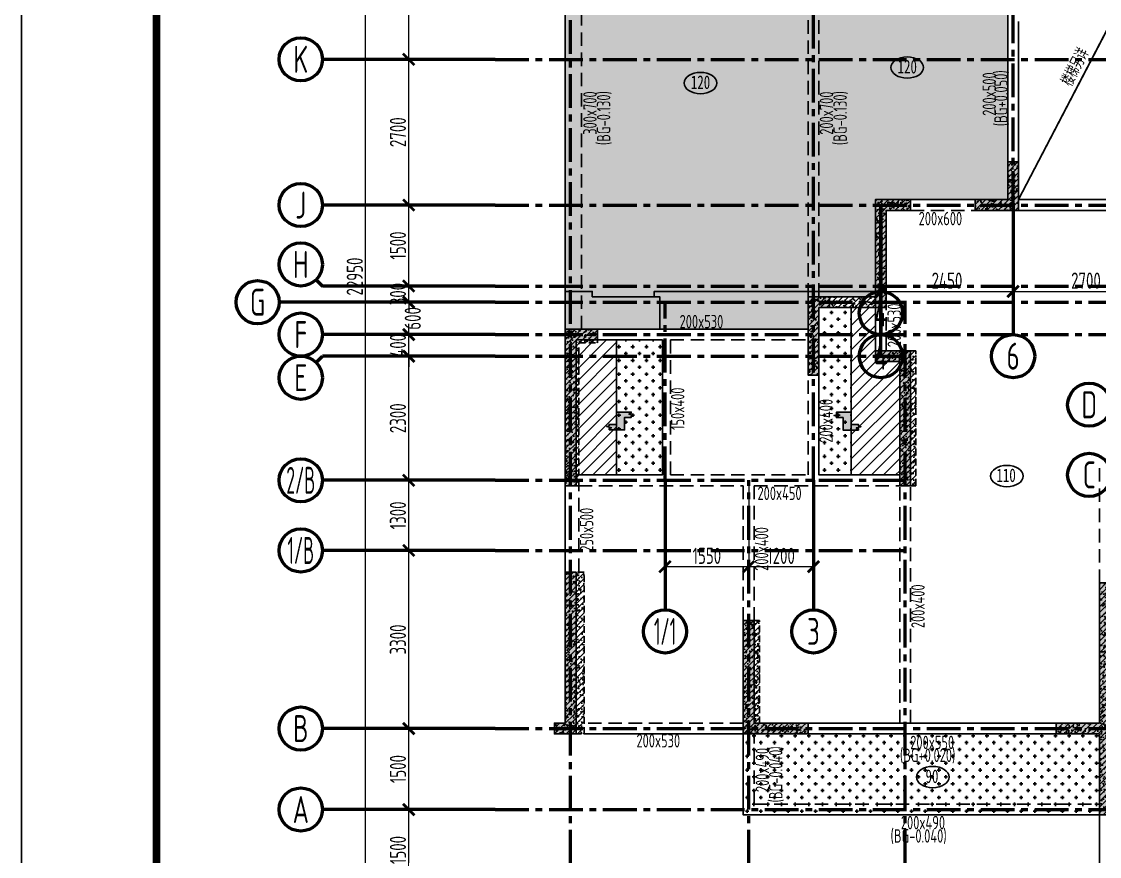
# Model space of a CAD drawing. Extents: x -302153 to 2378000, y -57590 to 1700000.
# Drawn here: x 164665 to 184640, y 560979 to 576449 of the extents above; entities that cross this region are included whole.
import ezdxf
from ezdxf.enums import TextEntityAlignment as Align

# ---------------------------------------------------------------- set-up
doc = ezdxf.new("R2010")
doc.units = 0
doc.header["$LTSCALE"] = 500
doc.header["$MEASUREMENT"] = 0
for name, pattern in [('CENTER', [2, 1.25, -0.25, 0.25, -0.25]), ('DASHED', [0.75, 0.5, -0.25]), ('DASHED2', [0.375, 0.25, -0.125])]:
    doc.linetypes.add(name, pattern=pattern)
doc.layers.get('0').update_dxf_attribs({"linetype": 'CONTINUOUS'})
doc.layers.get('Defpoints').update_dxf_attribs({"color": 2, "linetype": 'CONTINUOUS'})
for name, color, linetype, lineweight in [('AD-AXIS-AXIS-2F-100', 1, 'CENTER', 50), ('AD-AXIS-CRCL-2F-100', 3, 'CONTINUOUS', 50), ('AD-AXIS-DIMS-2F-100', 3, 'CONTINUOUS', 0), ('AD-DIMS-MAIN-2F-100', 60, 'CONTINUOUS', 0)]:
    doc.layers.add(name, color=color, linetype=linetype, lineweight=lineweight)
for name, color, linetype in [('C-XREF-INT', 7, 'CONTINUOUS'), ('S_BEAM', 4, 'DASHED'), ('S_BEAM_TEXT_VERT', 41, 'CONTINUOUS'), ('S_FLOR_THIK', 7, 'CONTINUOUS'), ('S_PLAN_HACH', 9, 'CONTINUOUS'), ('S_PLAN_MIDL', 255, 'CONTINUOUS'), ('S_STAR_TEXT', 51, 'CONTINUOUS'), ('S_WALL', 2, 'CONTINUOUS'), ('S_WALL_BELW_DASH', 40, 'DASHED2'), ('S_WALL_BELW_HACH', 254, 'DASHED'), ('S_WALL_HACH', 30, 'CONTINUOUS')]:
    doc.layers.add(name, color=color, linetype=linetype)
doc.layers.add('内框', color=8, linetype='CONTINUOUS', plot=False)
doc.styles.add('TH-STYLE1', font='Stfangso_1.ttf', dxfattribs={"width": 0.7})
doc.styles.add('TH-STYLE3', font='tssdeng.shx', dxfattribs={"width": 0.7, "bigfont": 'tssdchn.shx'})
doc.styles.add('黑体', font='simhei.ttf')
doc.dimstyles.new('TH-DIM100', dxfattribs={"dimscale": 100, "dimtxt": 3, "dimasz": 2, "dimexe": 1, "dimexo": 1, "dimgap": 0.5, "dimtad": 1, "dimdec": 0, "dimdsep": 46, "dimtxsty": 'TH-STYLE3', "dimblk1": 'ARCHTICK', "dimblk2": 'ARCHTICK', "dimsah": 1, "dimcen": -1, "dimclrd": 256, "dimclre": 256, "dimclrt": 256, "dimazin": 0, "dimtfac": 1, "dimtdec": 0, "dimtix": 1, "dimtmove": 2, "dimatfit": 0, "dimldrblk": 'ARCHTICK', "dimfxl": 2, "dimtolj": 1, "dimtzin": 0, "dimlwd": -1, "dimlwe": -1, "dimarcsym": 0})
pattern_1 = [(0, (-448500.37, -395156.38), (127, 127), [63.5, -190.5]), (90, (-448468.62, -395188.13), (-127, 127), [63.5, -190.5])]
pattern_2 = [(45, (-448500.37, -395156.38), (-112.253202, 112.253202), [])]
pattern_3 = [(45, (174840.05, 561848.63), (-53.033, 53.033), []), (50, (174840.05, 561848.63), (215.178, -18.8256), [22.5, -247.5]), (355, (174840.05, 561848.63), (-41.6254, 225.6576), [18, -198]), (100.4514, (174857.98, 561847.06), (173.5528, 206.8319), [19.122, -210.3426]), (46.1842, (174840.05, 561908.63), (320.1723, -49.6557), [33.75, -371.25]), (96.6356, (174866.73, 561904.5), (280.399, 292.2354), [28.683, -315.514]), (351.1842, (174840.05, 561908.63), (280.3986, 292.2356), [27, -297]), (21, (174870.05, 561893.63), (179.0721, -120.7857), [22.5, -247.5]), (326, (174870.05, 561893.63), (72.9946, 217.545), [18, -198]), (71.4514, (174884.97, 561883.56), (252.0668, 96.7591), [19.122, -210.3426]), (37.5, (174840.05, 561848.63), (3.64796, 99.86816), [0, -195.6, 0, -201, 0, -198.75]), (7.5, (174840.05, 561848.63), (78.92086, 118.3235), [0, -114.6, 0, -191.1, 0, -75.75]), (327.5, (174773.15, 561848.63), (160.14673, -6.76646), [0, -75, 0, -234, 0, -310.5]), (317.5, (174743.15, 561848.63), (174.9559, 30.0315), [0, -97.5, 0, -155.4, 0, -220.5])]

# ---------------------------------------------------------------- blocks, each defined once
blk = doc.blocks.new('B-th')
at = {"layer": 'S_FLOR_THIK', "color": 7, "extrusion": (0, 0, -1)}
blk.add_ellipse((86, 189), major_axis=(-302, 0), ratio=0.653433, dxfattribs=at)
at = {"style": 'TH-STYLE1', "width": 0.7, "flags": 8}
blk.add_attdef('BTH', text='', height=250, dxfattribs=at).set_placement((87, 80), align=Align.CENTER)
blk = doc.blocks.new('gfefdwe')
at = {"layer": 'S_PLAN_HACH'}
h = blk.add_hatch(color=256, dxfattribs=at)
h.dxf.hatch_style = 1
h.paths.add_polyline_path([(287, 0), (287, 24), (243, 38), (331, 62), (287, 76), (287, 100), (150, 100), (150, 330), (-125, 330), (-125, 306), (-81, 292), (-169, 268), (-125, 254), (-125, 230), (0, 230), (0, 0)])
blk.add_lwpolyline([(287, 0), (287, 24), (243, 38), (331, 62), (287, 76), (287, 100), (150, 100), (150, 330), (-125, 330), (-125, 306), (-81, 292), (-169, 268), (-125, 254), (-125, 230), (0, 230), (0, 0)], close=True, dxfattribs=at)
blk = doc.blocks.new('_ArchTick')
at = {"color": 0, "const_width": 0.25}
blk.add_lwpolyline([(-0.53, -0.53), (0.53, 0.53)], dxfattribs=at)
blk = doc.blocks.new('*D87')
at = {"layer": 'AD-AXIS-DIMS-2F-100', "transparency": 16777216}
for p, q in [((5750, 11100), (5750, 9500)), ((8200, 11100), (8200, 9500)), ((5750, 9600), (8200, 9600))]:
    blk.add_line(p, q, dxfattribs=at)
at = {"layer": 'Defpoints', "color": 0, "transparency": 16777216}
for p in [(5750, 11200), (8200, 11200), (8200, 9600)]:
    blk.add_point(p, dxfattribs=at)
at = {"layer": 'AD-AXIS-DIMS-2F-100', "transparency": 16777216, "xscale": 200, "yscale": 200, "zscale": 200, "rotation": 180}
blk.add_blockref('_ArchTick', (5750, 9600), dxfattribs=at)
at = {"layer": 'AD-AXIS-DIMS-2F-100', "transparency": 16777216, "xscale": 200, "yscale": 200, "zscale": 200}
blk.add_blockref('_ArchTick', (8200, 9600), dxfattribs=at)
at = {"layer": 'AD-AXIS-DIMS-2F-100', "transparency": 16777216, "insert": (6975, 9800), "char_height": 300, "attachment_point": 5, "style": 'TH-STYLE3'}
blk.add_mtext('\\A1;2450', dxfattribs=at)
blk = doc.blocks.new('*D88')
at = {"layer": 'AD-AXIS-DIMS-2F-100', "transparency": 16777216}
for p, q in [((8200, 11100), (8200, 9500)), ((10900, 11100), (10900, 9500)), ((8200, 9600), (10900, 9600))]:
    blk.add_line(p, q, dxfattribs=at)
at = {"layer": 'Defpoints', "color": 0, "transparency": 16777216}
for p in [(8200, 11200), (10900, 11200), (10900, 9600)]:
    blk.add_point(p, dxfattribs=at)
at = {"layer": 'AD-AXIS-DIMS-2F-100', "transparency": 16777216, "xscale": 200, "yscale": 200, "zscale": 200, "rotation": 180}
blk.add_blockref('_ArchTick', (8200, 9600), dxfattribs=at)
at = {"layer": 'AD-AXIS-DIMS-2F-100', "transparency": 16777216, "xscale": 200, "yscale": 200, "zscale": 200}
blk.add_blockref('_ArchTick', (10900, 9600), dxfattribs=at)
at = {"layer": 'AD-AXIS-DIMS-2F-100', "transparency": 16777216, "insert": (9550, 9800), "char_height": 300, "attachment_point": 5, "style": 'TH-STYLE3'}
blk.add_mtext('\\A1;2700', dxfattribs=at)
blk = doc.blocks.new('*D90')
at = {"layer": 'AD-AXIS-DIMS-2F-100', "transparency": 16777216}
for p, q in [((1750, 6000), (1750, 4400)), ((3300, 6000), (3300, 4400)), ((1750, 4500), (3300, 4500))]:
    blk.add_line(p, q, dxfattribs=at)
at = {"layer": 'Defpoints', "color": 0, "transparency": 16777216}
for p in [(1750, 6100), (3300, 6100), (3300, 4500)]:
    blk.add_point(p, dxfattribs=at)
at = {"layer": 'AD-AXIS-DIMS-2F-100', "transparency": 16777216, "xscale": 200, "yscale": 200, "zscale": 200, "rotation": 180}
blk.add_blockref('_ArchTick', (1750, 4500), dxfattribs=at)
at = {"layer": 'AD-AXIS-DIMS-2F-100', "transparency": 16777216, "xscale": 200, "yscale": 200, "zscale": 200}
blk.add_blockref('_ArchTick', (3300, 4500), dxfattribs=at)
at = {"layer": 'AD-AXIS-DIMS-2F-100', "transparency": 16777216, "insert": (2525, 4700), "char_height": 300, "attachment_point": 5, "style": 'TH-STYLE3'}
blk.add_mtext('\\A1;1550', dxfattribs=at)
blk = doc.blocks.new('*D91')
at = {"layer": 'AD-AXIS-DIMS-2F-100', "transparency": 16777216}
for p, q in [((3300, 6000), (3300, 4400)), ((4500, 6000), (4500, 4400)), ((3300, 4500), (4500, 4500))]:
    blk.add_line(p, q, dxfattribs=at)
at = {"layer": 'Defpoints', "color": 0, "transparency": 16777216}
for p in [(3300, 6100), (4500, 6100), (4500, 4500)]:
    blk.add_point(p, dxfattribs=at)
at = {"layer": 'AD-AXIS-DIMS-2F-100', "transparency": 16777216, "xscale": 200, "yscale": 200, "zscale": 200, "rotation": 180}
blk.add_blockref('_ArchTick', (3300, 4500), dxfattribs=at)
at = {"layer": 'AD-AXIS-DIMS-2F-100', "transparency": 16777216, "xscale": 200, "yscale": 200, "zscale": 200}
blk.add_blockref('_ArchTick', (4500, 4500), dxfattribs=at)
at = {"layer": 'AD-AXIS-DIMS-2F-100', "transparency": 16777216, "insert": (3900, 4700), "char_height": 300, "attachment_point": 5, "style": 'TH-STYLE3'}
blk.add_mtext('\\A1;1200', dxfattribs=at)
blk = doc.blocks.new('*D105')
at = {"layer": 'AD-AXIS-DIMS-2F-100', "transparency": 16777216}
for p, q in [((-1500, 0), (-3100, 0)), ((-3000, -1500), (-3000, 0)), ((-1500, -1500), (-3100, -1500))]:
    blk.add_line(p, q, dxfattribs=at)
at = {"layer": 'Defpoints', "color": 0, "transparency": 16777216}
for p in [(-3000, 0), (-1400, 0), (-1400, -1500)]:
    blk.add_point(p, dxfattribs=at)
at = {"layer": 'AD-AXIS-DIMS-2F-100', "transparency": 16777216, "xscale": 200, "yscale": 200, "zscale": 200}
for p, rotation in [((-3000, 0), 90), ((-3000, -1500), 270)]:
    blk.add_blockref('_ArchTick', p, dxfattribs=dict(at, rotation=rotation))
at = {"layer": 'AD-AXIS-DIMS-2F-100', "transparency": 16777216, "insert": (-3200, -750), "char_height": 300, "attachment_point": 5, "rotation": 90, "style": 'TH-STYLE3'}
blk.add_mtext('\\A1;1500', dxfattribs=at)
blk = doc.blocks.new('*D106')
at = {"layer": 'AD-AXIS-DIMS-2F-100', "transparency": 16777216}
for p, q in [((-1500, 1500), (-3100, 1500)), ((-3000, 0), (-3000, 1500)), ((-1500, 0), (-3100, 0))]:
    blk.add_line(p, q, dxfattribs=at)
at = {"layer": 'Defpoints', "color": 0, "transparency": 16777216}
for p in [(-3000, 1500), (-1400, 1500), (-1400, 0)]:
    blk.add_point(p, dxfattribs=at)
at = {"layer": 'AD-AXIS-DIMS-2F-100', "transparency": 16777216, "xscale": 200, "yscale": 200, "zscale": 200}
for p, rotation in [((-3000, 1500), 90), ((-3000, 0), 270)]:
    blk.add_blockref('_ArchTick', p, dxfattribs=dict(at, rotation=rotation))
at = {"layer": 'AD-AXIS-DIMS-2F-100', "transparency": 16777216, "insert": (-3200, 750), "char_height": 300, "attachment_point": 5, "rotation": 90, "style": 'TH-STYLE3'}
blk.add_mtext('\\A1;1500', dxfattribs=at)
blk = doc.blocks.new('*D107')
at = {"layer": 'AD-AXIS-DIMS-2F-100', "transparency": 16777216}
for p, q in [((-1500, 4800), (-3100, 4800)), ((-3000, 1500), (-3000, 4800)), ((-1500, 1500), (-3100, 1500))]:
    blk.add_line(p, q, dxfattribs=at)
at = {"layer": 'Defpoints', "color": 0, "transparency": 16777216}
for p in [(-3000, 4800), (-1400, 4800), (-1400, 1500)]:
    blk.add_point(p, dxfattribs=at)
at = {"layer": 'AD-AXIS-DIMS-2F-100', "transparency": 16777216, "xscale": 200, "yscale": 200, "zscale": 200}
for p, rotation in [((-3000, 4800), 90), ((-3000, 1500), 270)]:
    blk.add_blockref('_ArchTick', p, dxfattribs=dict(at, rotation=rotation))
at = {"layer": 'AD-AXIS-DIMS-2F-100', "transparency": 16777216, "insert": (-3200, 3150), "char_height": 300, "attachment_point": 5, "rotation": 90, "style": 'TH-STYLE3'}
blk.add_mtext('\\A1;3300', dxfattribs=at)
blk = doc.blocks.new('*D108')
at = {"layer": 'AD-AXIS-DIMS-2F-100', "transparency": 16777216}
for p, q in [((-1500, 6100), (-3100, 6100)), ((-3000, 4800), (-3000, 6100)), ((-1500, 4800), (-3100, 4800))]:
    blk.add_line(p, q, dxfattribs=at)
at = {"layer": 'Defpoints', "color": 0, "transparency": 16777216}
for p in [(-3000, 6100), (-1400, 6100), (-1400, 4800)]:
    blk.add_point(p, dxfattribs=at)
at = {"layer": 'AD-AXIS-DIMS-2F-100', "transparency": 16777216, "xscale": 200, "yscale": 200, "zscale": 200}
for p, rotation in [((-3000, 6100), 90), ((-3000, 4800), 270)]:
    blk.add_blockref('_ArchTick', p, dxfattribs=dict(at, rotation=rotation))
at = {"layer": 'AD-AXIS-DIMS-2F-100', "transparency": 16777216, "insert": (-3200, 5450), "char_height": 300, "attachment_point": 5, "rotation": 90, "style": 'TH-STYLE3'}
blk.add_mtext('\\A1;1300', dxfattribs=at)
blk = doc.blocks.new('*D109')
at = {"layer": 'AD-AXIS-DIMS-2F-100', "transparency": 16777216}
for p, q in [((-1500, 8400), (-3100, 8400)), ((-3000, 6100), (-3000, 8400)), ((-1500, 6100), (-3100, 6100))]:
    blk.add_line(p, q, dxfattribs=at)
at = {"layer": 'Defpoints', "color": 0, "transparency": 16777216}
for p in [(-3000, 8400), (-1400, 8400), (-1400, 6100)]:
    blk.add_point(p, dxfattribs=at)
at = {"layer": 'AD-AXIS-DIMS-2F-100', "transparency": 16777216, "xscale": 200, "yscale": 200, "zscale": 200}
for p, rotation in [((-3000, 8400), 90), ((-3000, 6100), 270)]:
    blk.add_blockref('_ArchTick', p, dxfattribs=dict(at, rotation=rotation))
at = {"layer": 'AD-AXIS-DIMS-2F-100', "transparency": 16777216, "insert": (-3200, 7250), "char_height": 300, "attachment_point": 5, "rotation": 90, "style": 'TH-STYLE3'}
blk.add_mtext('\\A1;2300', dxfattribs=at)
blk = doc.blocks.new('*D110')
at = {"layer": 'AD-AXIS-DIMS-2F-100', "transparency": 16777216}
for p, q in [((-3000, 8800), (-3000, 9000)), ((-1500, 8800), (-3100, 8800)), ((-3000, 8400), (-3000, 8800)), ((-1500, 8400), (-3100, 8400)), ((-3000, 8400), (-3000, 8200))]:
    blk.add_line(p, q, dxfattribs=at)
at = {"layer": 'Defpoints', "color": 0, "transparency": 16777216}
for p in [(-3000, 8800), (-1400, 8800), (-1400, 8400)]:
    blk.add_point(p, dxfattribs=at)
at = {"layer": 'AD-AXIS-DIMS-2F-100', "transparency": 16777216, "xscale": 200, "yscale": 200, "zscale": 200}
for p, rotation in [((-3000, 8800), 270), ((-3000, 8400), 90)]:
    blk.add_blockref('_ArchTick', p, dxfattribs=dict(at, rotation=rotation))
at = {"layer": 'AD-AXIS-DIMS-2F-100', "transparency": 16777216, "insert": (-3200, 8600), "char_height": 300, "attachment_point": 5, "rotation": 90, "style": 'TH-STYLE3'}
blk.add_mtext('\\A1;400', dxfattribs=at)
blk = doc.blocks.new('*D111')
at = {"layer": 'AD-AXIS-DIMS-2F-100', "transparency": 16777216}
for p, q in [((-1500, 9400), (-3100, 9400)), ((-3000, 9400), (-3000, 9368)), ((-1500, 8800), (-3100, 8800)), ((-3000, 8800), (-3000, 8832))]:
    blk.add_line(p, q, dxfattribs=at)
at = {"layer": 'Defpoints', "color": 0, "transparency": 16777216}
for p in [(-3000, 9400), (-1400, 9400), (-1400, 8800)]:
    blk.add_point(p, dxfattribs=at)
at = {"layer": 'AD-AXIS-DIMS-2F-100', "transparency": 16777216, "xscale": 200, "yscale": 200, "zscale": 200}
for p, rotation in [((-3000, 9400), 90), ((-3000, 8800), 270)]:
    blk.add_blockref('_ArchTick', p, dxfattribs=dict(at, rotation=rotation))
at = {"layer": 'AD-AXIS-DIMS-2F-100', "transparency": 16777216, "insert": (-2925, 9100), "char_height": 300, "attachment_point": 5, "rotation": 90, "style": 'TH-STYLE3'}
blk.add_mtext('\\A1;600', dxfattribs=at)
blk = doc.blocks.new('*D112')
at = {"layer": 'AD-AXIS-DIMS-2F-100', "transparency": 16777216}
for p, q in [((-3000, 9700), (-3000, 9900)), ((-1500, 9700), (-3100, 9700)), ((-3000, 9400), (-3000, 9700)), ((-1500, 9400), (-3100, 9400)), ((-3000, 9400), (-3000, 9200))]:
    blk.add_line(p, q, dxfattribs=at)
at = {"layer": 'Defpoints', "color": 0, "transparency": 16777216}
for p in [(-3000, 9700), (-1400, 9700), (-1400, 9400)]:
    blk.add_point(p, dxfattribs=at)
at = {"layer": 'AD-AXIS-DIMS-2F-100', "transparency": 16777216, "xscale": 200, "yscale": 200, "zscale": 200}
for p, rotation in [((-3000, 9700), 270), ((-3000, 9400), 90)]:
    blk.add_blockref('_ArchTick', p, dxfattribs=dict(at, rotation=rotation))
at = {"layer": 'AD-AXIS-DIMS-2F-100', "transparency": 16777216, "insert": (-3200, 9550), "char_height": 300, "attachment_point": 5, "rotation": 90, "style": 'TH-STYLE3'}
blk.add_mtext('\\A1;300', dxfattribs=at)
blk = doc.blocks.new('*D113')
at = {"layer": 'AD-AXIS-DIMS-2F-100', "transparency": 16777216}
for p, q in [((-1500, 11200), (-3100, 11200)), ((-3000, 9700), (-3000, 11200)), ((-1500, 9700), (-3100, 9700))]:
    blk.add_line(p, q, dxfattribs=at)
at = {"layer": 'Defpoints', "color": 0, "transparency": 16777216}
for p in [(-3000, 11200), (-1400, 11200), (-1400, 9700)]:
    blk.add_point(p, dxfattribs=at)
at = {"layer": 'AD-AXIS-DIMS-2F-100', "transparency": 16777216, "xscale": 200, "yscale": 200, "zscale": 200}
for p, rotation in [((-3000, 11200), 90), ((-3000, 9700), 270)]:
    blk.add_blockref('_ArchTick', p, dxfattribs=dict(at, rotation=rotation))
at = {"layer": 'AD-AXIS-DIMS-2F-100', "transparency": 16777216, "insert": (-3200, 10450), "char_height": 300, "attachment_point": 5, "rotation": 90, "style": 'TH-STYLE3'}
blk.add_mtext('\\A1;1500', dxfattribs=at)
blk = doc.blocks.new('*D114')
at = {"layer": 'AD-AXIS-DIMS-2F-100', "transparency": 16777216}
for p, q in [((-1500, 13900), (-3100, 13900)), ((-3000, 11200), (-3000, 13900)), ((-1500, 11200), (-3100, 11200))]:
    blk.add_line(p, q, dxfattribs=at)
at = {"layer": 'Defpoints', "color": 0, "transparency": 16777216}
for p in [(-3000, 13900), (-1400, 13900), (-1400, 11200)]:
    blk.add_point(p, dxfattribs=at)
at = {"layer": 'AD-AXIS-DIMS-2F-100', "transparency": 16777216, "xscale": 200, "yscale": 200, "zscale": 200}
for p, rotation in [((-3000, 13900), 90), ((-3000, 11200), 270)]:
    blk.add_blockref('_ArchTick', p, dxfattribs=dict(at, rotation=rotation))
at = {"layer": 'AD-AXIS-DIMS-2F-100', "transparency": 16777216, "insert": (-3200, 12550), "char_height": 300, "attachment_point": 5, "rotation": 90, "style": 'TH-STYLE3'}
blk.add_mtext('\\A1;2700', dxfattribs=at)
blk = doc.blocks.new('*D115')
at = {"layer": 'AD-AXIS-DIMS-2F-100', "transparency": 16777216}
for p, q in [((-1500, 16200), (-3100, 16200)), ((-3000, 13900), (-3000, 16200)), ((-1500, 13900), (-3100, 13900))]:
    blk.add_line(p, q, dxfattribs=at)
at = {"layer": 'Defpoints', "color": 0, "transparency": 16777216}
for p in [(-3000, 16200), (-1400, 16200), (-1400, 13900)]:
    blk.add_point(p, dxfattribs=at)
at = {"layer": 'AD-AXIS-DIMS-2F-100', "transparency": 16777216, "xscale": 200, "yscale": 200, "zscale": 200}
for p, rotation in [((-3000, 16200), 90), ((-3000, 13900), 270)]:
    blk.add_blockref('_ArchTick', p, dxfattribs=dict(at, rotation=rotation))
at = {"layer": 'AD-AXIS-DIMS-2F-100', "transparency": 16777216, "insert": (-3200, 15050), "char_height": 300, "attachment_point": 5, "rotation": 90, "style": 'TH-STYLE3'}
blk.add_mtext('\\A1;2300', dxfattribs=at)
blk = doc.blocks.new('*D118')
at = {"layer": 'AD-DIMS-MAIN-2F-100', "transparency": 16777216}
for p, q in [((-1500, 21350), (-3900, 21350)), ((-3800, -1600), (-3800, 21350)), ((-1500, -1600), (-3900, -1600))]:
    blk.add_line(p, q, dxfattribs=at)
at = {"layer": 'Defpoints', "color": 0, "transparency": 16777216}
for p in [(-3800, 21350), (-1400, 21350), (-1400, -1600)]:
    blk.add_point(p, dxfattribs=at)
at = {"layer": 'AD-DIMS-MAIN-2F-100', "transparency": 16777216, "xscale": 200, "yscale": 200, "zscale": 200}
for p, rotation in [((-3800, 21350), 90), ((-3800, -1600), 270)]:
    blk.add_blockref('_ArchTick', p, dxfattribs=dict(at, rotation=rotation))
at = {"layer": 'AD-DIMS-MAIN-2F-100', "transparency": 16777216, "insert": (-4000, 9875), "char_height": 300, "attachment_point": 5, "rotation": 90, "style": 'TH-STYLE3'}
blk.add_mtext('\\A1;22950', dxfattribs=at)
blk = doc.blocks.new('THAPE_A2L2_inner')
at = {"layer": '内框'}
blk.add_lwpolyline([(0, 0), (0, 420), (891, 420), (891, 0)], close=True, dxfattribs=at)
at = {"layer": '内框', "const_width": 1.4}
blk.add_lwpolyline([(25, 410), (25, 10), (881, 10), (881, 410)], close=True, dxfattribs=at)
at = {"layer": '内框', "style": '黑体', "width": 0.8}
blk.add_attdef('内框名称', (30.92, 422.78), '', height=4.2, dxfattribs=at)
blk = doc.blocks.new('DxmxAxis_2F-100_b8d9b96b-d97d-4cdc-bfb8-bee9ef8f7084_1755619768')
at = {"layer": 'AD-AXIS-AXIS-2F-100'}
for p, q in [((0, -3000), (0, 26986.2)), ((4500, 6100), (4500, 26986.2)), ((8200, 11200), (8200, 16200)), ((-1400, 13900), (52900, 13900)), ((-1400, 11200), (52900, 11200)), ((5750, 8400), (5750, 11200)), ((-1400, 9700), (52900, 9700)), ((-1400, 9400), (52900, 9400)), ((1750, 6100), (1750, 9400)), ((6200, -3000), (6200, 9400)), ((-1400, 8800), (52900, 8800)), ((-1400, 8400), (6200, 8400)), ((-1400, 6100), (6200, 6100)), ((3300, -3000), (3300, 6100)), ((-1400, 4800), (6200, 4800)), ((-1400, 1500), (52900, 1500)), ((-1400, 0), (52900, 0))]:
    blk.add_line(p, q, dxfattribs=at)
at = {"layer": 'AD-AXIS-CRCL-2F-100'}
for p, q in [((-1400, 13900), (-4600, 13900)), ((-1400, 11200), (-4600, 11200)), ((5750, 11200), (5750, 8800)), ((5750, 8800), (5750, 11200)), ((8200, 11200), (8200, 8800)), ((-4717.2, 9817.2), (-4600, 9700)), ((-1400, 9700), (-4600, 9700)), ((-1400, 9400), (-5400, 9400)), ((-1400, 8800), (-4600, 8800)), ((-4717.2, 8282.8), (-4600, 8400)), ((-1400, 8400), (-4600, 8400)), ((-1400, 6100), (-4600, 6100)), ((1750, 6100), (1750, 3700)), ((4500, 6100), (4500, 3700)), ((-1400, 4800), (-4600, 4800)), ((-1400, 1500), (-4600, 1500)), ((-1400, 0), (-4600, 0))]:
    blk.add_line(p, q, dxfattribs=at)
for centre in [(-5000, 13900), (-5000, 11200), (-5000, 10100), (-5800, 9400), (5750, 9200), (-5000, 8800), (5750, 8400), (8200, 8400), (-5000, 8000), (9611, 7500), (9611, 6200), (-5000, 6100), (-5000, 4800), (1750, 3300), (4500, 3300), (-5000, 1500), (-5000, 0)]:
    blk.add_circle(centre, 400, dxfattribs=at)
at = {"layer": 'AD-AXIS-CRCL-2F-100', "color": 7, "style": 'TH-STYLE3'}
for s, width, p in [('K', 0.7, (-5000, 13900)), ('J', 0.7, (-5000, 11200)), ('H', 0.7, (-5000, 10100)), ('G', 0.7, (-5800, 9400)), ('4', 0.7, (5750, 9200)), ('F', 0.7, (-5000, 8800)), ('4', 0.7, (5750, 8400)), ('6', 0.7, (8200, 8400)), ('E', 0.7, (-5000, 8000)), ('D', 0.7, (9611, 7500)), ('C', 0.7, (9611, 6200)), ('2/B', 0.5, (-5000, 6100)), ('1/B', 0.5, (-5000, 4800)), ('1/1', 0.5, (1750, 3300)), ('3', 0.7, (4500, 3300)), ('B', 0.7, (-5000, 1500)), ('A', 0.7, (-5000, 0))]:
    blk.add_text(s, height=500, dxfattribs=dict(at, width=width)).set_placement(p, align=Align.MIDDLE_CENTER)
at = {"layer": 'AD-AXIS-DIMS-2F-100'}
for p1, p2, distance, picture, middle in [((-1400, 13900), (-1400, 16200), 1600, '*D115', (-3200, 15050)), ((-1400, 11200), (-1400, 13900), 1600, '*D114', (-3200, 12550)), ((-1400, 9700), (-1400, 11200), 1600, '*D113', (-3200, 10450)), ((5750, 11200), (8200, 11200), -1600, '*D87', (6975, 9800)), ((8200, 11200), (10900, 11200), -1600, '*D88', (9550, 9800)), ((-1400, 9400), (-1400, 9700), 1600, '*D112', (-3200, 9550)), ((-1400, 8400), (-1400, 8800), 1600, '*D110', (-3200, 8600)), ((-1400, 6100), (-1400, 8400), 1600, '*D109', (-3200, 7250)), ((-1400, 4800), (-1400, 6100), 1600, '*D108', (-3200, 5450)), ((1750, 6100), (3300, 6100), -1600, '*D90', (2525, 4700)), ((3300, 6100), (4500, 6100), -1600, '*D91', (3900, 4700)), ((-1400, 1500), (-1400, 4800), 1600, '*D107', (-3200, 3150)), ((-1400, 0), (-1400, 1500), 1600, '*D106', (-3200, 750)), ((-1400, -1500), (-1400, 0), 1600, '*D105', (-3200, -750))]:
    dim = blk.add_aligned_dim(p1=p1, p2=p2, distance=distance, dimstyle='TH-DIM100', override={"dimgap": 0.5}, dxfattribs=at)
    dim.commit()
    dim.dimension.update_dxf_attribs({"geometry": picture, "text_midpoint": middle})
dim = blk.add_linear_dim(base=(-3000, 9400), p1=(-1400, 8800), p2=(-1400, 9400), angle=90, dimstyle='TH-DIM100', override={"dimgap": 0.5}, dxfattribs=at)
dim.commit()
dim.dimension.update_dxf_attribs({"geometry": '*D111', "text_midpoint": (-2925, 9100), "dimtype": 129})
at = {"layer": 'AD-DIMS-MAIN-2F-100'}
dim = blk.add_aligned_dim(p1=(-1400, -1600), p2=(-1400, 21350), distance=2400, dimstyle='TH-DIM100', override={"dimgap": 0.5}, dxfattribs=at)
dim.commit()
dim.dimension.update_dxf_attribs({"geometry": '*D118', "text_midpoint": (-4000, 9875)})
blk = doc.blocks.new('A$C2ECF6916')
at = {"layer": 'C-XREF-INT'}
blk.add_blockref('DxmxAxis_2F-100_b8d9b96b-d97d-4cdc-bfb8-bee9ef8f7084_1755619768', (0, 1500), dxfattribs=at)

msp = doc.modelspace()

# ---------------------------------------------------------------- hatches: boundary and pattern name
at = {"layer": 'S_PLAN_HACH'}
h = msp.add_hatch(dxfattribs=at)
h.set_pattern_fill('STARS', color=256, scale=100)
h.set_pattern_definition([(0, (-461874.05, -167035.04), (0, 549.926), [317.5, -317.5]), (60, (-461874.05, -167035.04), (-476.2499, 274.963), [317.5, -317.5]), (120, (-461715.3, -166760.07), (-476.2499, -274.963), [317.5, -317.5])])
h.paths.add_polyline_path([(179240.0507, 578298.6289), (179240.0507, 577898.6289), (178840.0507, 577898.6289), (178840.0507, 578298.6289)], flags=16)
h.paths.add_polyline_path([(183840.0507, 578848.6289), (183840.0507, 578448.6289), (183440.0507, 578448.6289), (183440.0507, 578848.6289)], flags=16)
h.paths.add_polyline_path([(187340.0507, 578548.6289), (187740.0507, 578548.6289), (187740.0507, 578149.9649), (187340.0507, 578149.9649)], flags=16)
h.paths.add_polyline_path([(191840.0507, 578548.6289), (192190.0507, 578548.6289), (192190.0507, 578148.6289), (191840.0507, 578148.6289)], flags=16)
h.paths.add_polyline_path([(192490.0507, 578548.6289), (192840.0471, 578548.6289), (192840.0471, 578148.6289), (192490.0507, 578148.6289)], flags=16)
h.paths.add_polyline_path([(203890.0507, 578548.6289), (204190.0507, 578548.6289), (204190.0507, 578149.6974), (203890.0507, 578149.6974)], flags=16)
h.paths.add_polyline_path([(204390.0507, 578148.6289), (204390.0507, 578548.6289), (204790.0506, 578548.6289), (204790.0506, 578148.6289), (205090.0507, 578148.6289), (205090.0507, 578548.6289), (205490.0507, 578548.6289), (205490.0507, 578148.6289), (205690.0507, 578148.6289), (205690.0507, 578548.6302), (205990.0507, 578548.6302), (205990.0507, 578148.6289), (205940.0506, 578148.6289), (205940.0506, 573148.6289), (207990.0507, 573148.6288), (207990.0507, 572948.6289), (221840.0507, 572948.6289), (221840.0507, 583398.6289), (179239.0385, 583398.6289), (179239.0385, 579398.6289), (174740.0507, 579398.6289), (174740.0507, 570748.6289), (179240.0507, 570748.6289), (179240.0507, 571348.6289), (180490.0507, 571348.6289), (180490.0507, 573148.6289), (182940.0507, 573148.6289), (182940.0507, 578148.6289), (188240.0507, 578148.6289), (188240.0508, 573348.6289), (188840.0607, 573348.6289), (188840.0557, 573248.6289), (199640.0457, 573248.6289), (199640.0506, 573348.6289), (200240.0506, 573348.6289), (200240.0506, 575848.6289), (200640.0506, 575848.6289), (200640.0506, 577048.6289), (200640.0506, 577348.6289), (200640.0506, 577548.6289), (200240.0507, 577548.6289), (200240.0507, 577948.6289), (200640.0506, 577948.6289), (200640.0506, 578148.6289)])
h.paths.add_polyline_path([(212690.0507, 578148.6289), (212690.0507, 578548.6289)], flags=16)
h.paths.add_polyline_path([(212690.0507, 578548.6289), (213090.051, 578548.6289), (213090.051, 578148.6289), (212690.0507, 578148.6289)], flags=16)
h.paths.add_polyline_path([(213590.051, 578548.6289), (213990.0507, 578548.6289), (213990.0507, 578148.6289), (213590.051, 578148.6289)], flags=16)
h.paths.add_polyline_path([(213990.0507, 578548.6289), (213990.0507, 578148.6289)], flags=0)
h.paths.add_polyline_path([(221090.0507, 578548.6289), (221090.0507, 578148.6289)], flags=0)
h.paths.add_polyline_path([(221090.0507, 578548.6289), (221490.0507, 578548.6289), (221490.0507, 578148.6289), (221090.0507, 578148.6289)], flags=16)
h.paths.add_polyline_path([(221840.0507, 578548.3614), (221899.0738, 578548.3614)])
h.paths.add_polyline_path([(221899.0738, 578548.4952), (221944.5621, 578548.3614)])
h = msp.add_hatch(dxfattribs=at)
h.set_pattern_fill('CROSS', color=256, scale=20)
h.set_pattern_definition(pattern_1)
h.paths.add_polyline_path([(179440.0507, 571148.6289), (180040.0507, 571148.6289), (180040.0507, 568048.6289), (179440.0507, 568048.6289)])
h = msp.add_hatch(dxfattribs=at)
h.set_pattern_fill('ANSI31', color=256, scale=50)
h.set_pattern_definition(pattern_2)
h.paths.add_polyline_path([(180040.0507, 571148.6289), (180490.0507, 571148.6289), (180490.0507, 570148.6289), (180940.0507, 570148.6289), (180940.0507, 568048.6289), (180040.0507, 568048.6289)])
h = msp.add_hatch(dxfattribs=at)
h.set_pattern_fill('ANSI31', color=256, scale=50)
h.set_pattern_definition(pattern_2)
h.paths.add_polyline_path([(174940.0507, 570548.6289), (175690.0507, 570548.6289), (175690.0507, 568048.6289), (174940.0507, 568048.6289)])
h = msp.add_hatch(dxfattribs=at)
h.set_pattern_fill('CROSS', color=256, scale=20)
h.set_pattern_definition(pattern_1)
h.paths.add_polyline_path([(175690.0507, 570548.6289), (176540.0507, 570548.6289), (176540.0507, 568048.6289), (175690.0507, 568048.6289)])
h = msp.add_hatch(dxfattribs=at)
h.set_pattern_fill('CROSS', color=256, scale=20)
h.set_pattern_definition([(0, (-461874.05, -167035.04), (127, 127), [63.5, -190.5]), (90, (-461842.3, -167066.79), (-127, 127), [63.5, -190.5])])
h.paths.add_polyline_path([(184640.0485, 561748.6289), (184640.0507, 563248.6289), (178040.0563, 563248.6289), (178040.0541, 561748.6289)])
at = {"layer": 'S_WALL_BELW_HACH'}
h = msp.add_hatch(dxfattribs=at)
h.set_pattern_fill('钢筋混凝土', color=256, scale=30, style=0, pattern_type=2)
h.set_pattern_definition(pattern_3)
h.paths.add_polyline_path([(183140.0507, 572948.6289), (183140.0507, 573848.6289), (182940.0507, 573848.6289), (182940.0507, 573148.6289), (182340.0507, 573148.6289), (182340.0507, 572948.6289)], flags=0)
h = msp.add_hatch(dxfattribs=at)
h.set_pattern_fill('钢筋混凝土', color=256, scale=30, style=0, pattern_type=2)
h.set_pattern_definition(pattern_3)
h.paths.add_polyline_path([(181140.0507, 572948.6289), (181140.0507, 573148.6289), (180490.0507, 573148.6289), (180490.0507, 571348.6289), (179240.0507, 571348.6289), (179240.0507, 569898.6289), (179440.0507, 569898.6289), (179440.0507, 571148.6289), (180690.0507, 571148.6289), (180690.0507, 572948.6289)], flags=0)
h = msp.add_hatch(dxfattribs=at)
h.set_pattern_fill('钢筋混凝土', color=256, scale=30, style=0, pattern_type=2)
h.set_pattern_definition(pattern_3)
h.paths.add_polyline_path([(174990.0507, 570498.6289), (175340.0507, 570498.6289), (175340.0507, 570748.6289), (174740.0507, 570748.6289), (174740.0507, 567848.6289), (174990.0507, 567848.6289)], flags=0)
h = msp.add_hatch(dxfattribs=at)
h.set_pattern_fill('钢筋混凝土', color=256, scale=30, style=0, pattern_type=2)
h.set_pattern_definition(pattern_3)
h.paths.add_polyline_path([(181240.0507, 570348.6289), (180490.0507, 570348.6289), (180490.0507, 570148.6289), (180940.0507, 570148.6289), (180940.0507, 567848.6289), (181240.0507, 567848.6289)], flags=0)
h = msp.add_hatch(dxfattribs=at)
h.set_pattern_fill('钢筋混凝土', color=256, scale=30, style=0, pattern_type=2)
h.set_pattern_definition(pattern_3)
h.paths.add_polyline_path([(174740.0507, 563448.6289), (174540.0507, 563448.6289), (174540.0507, 563248.6289), (175090.0507, 563248.6289), (175090.0507, 566248.6289), (174740.0507, 566248.6289)], flags=0)
h = msp.add_hatch(dxfattribs=at)
h.set_pattern_fill('钢筋混凝土', color=256, scale=30, style=0, pattern_type=2)
h.set_pattern_definition(pattern_3)
h.paths.add_polyline_path([(184640.0507, 561748.6289), (185540.0507, 561748.6289), (185540.0507, 561998.6289), (184940.0507, 561998.6289), (184940.0507, 566048.6289), (184640.0507, 566048.6289), (184640.0507, 563448.6289), (183840.0507, 563448.6289), (183840.0507, 563248.6289), (184640.0507, 563248.6289)], flags=0)
h = msp.add_hatch(dxfattribs=at)
h.set_pattern_fill('钢筋混凝土', color=256, scale=30, style=0, pattern_type=2)
h.set_pattern_definition(pattern_3)
h.paths.add_polyline_path([(178040.0507, 563248.6289), (179240.0507, 563248.6289), (179240.0507, 563448.6289), (178340.0507, 563448.6289), (178340.0507, 565348.6289), (178040.0507, 565348.6289)], flags=0)
at = {"layer": 'S_WALL_HACH'}
for points in [[(183140.0507, 572948.6289), (183140.0507, 573848.6289), (182940.0507, 573848.6289), (182940.0507, 573148.6289), (182340.0507, 573148.6289), (182340.0507, 572948.6289)], [(180690.0507, 572948.6289), (181140.0507, 572948.6289), (181140.0507, 573148.6289), (180490.0507, 573148.6289), (180490.0507, 571148.6289), (180690.0507, 571148.6289)], [(179440.0507, 571148.6289), (179640.0507, 571148.6289), (179640.0507, 571348.6289), (179240.0507, 571348.6289), (179240.0507, 569898.6289), (179440.0507, 569898.6289)], [(174940.0507, 570548.6289), (175340.0507, 570548.6289), (175340.0507, 570748.6289), (174740.0507, 570748.6289), (174740.0507, 567848.6289), (174940.0507, 567848.6289)], [(181140.0507, 570348.6289), (180490.0507, 570348.6289), (180490.0507, 570148.6289), (180940.0507, 570148.6289), (180940.0507, 567848.6289), (181140.0507, 567848.6289)], [(174740.0507, 563448.6289), (174540.0507, 563448.6289), (174540.0507, 563248.6289), (174940.0507, 563248.6289), (174940.0507, 566248.6289), (174740.0507, 566248.6289)], [(184640.0507, 561748.6289), (185540.0507, 561748.6289), (185540.0507, 561948.6289), (184840.0507, 561948.6289), (184840.0507, 566048.6289), (184640.0507, 566048.6289), (184640.0507, 563448.6289), (183840.0507, 563448.6289), (183840.0507, 563248.6289), (184640.0507, 563248.6289)], [(178040.0507, 563248.6289), (179240.0507, 563248.6289), (179240.0507, 563448.6289), (178240.0507, 563448.6289), (178240.0507, 565348.6289), (178040.0507, 565348.6289)]]:
    msp.add_hatch(color=256, dxfattribs=at).paths.add_polyline_path(points, flags=0)

# ---------------------------------------------------------------- linework, layer by layer
at = {"layer": 'S_BEAM', "linetype": 'ByBlock'}
for p, q in [((174740.0507, 570748.6289), (174740.0507, 578898.6289)), ((182940.0507, 573848.6289), (182940.0507, 576448.6289)), ((183140.0507, 573848.6289), (183140.0507, 576448.6289)), ((181140.0507, 573148.6289), (182340.0507, 573148.6289)), ((183140.0507, 573148.6289), (185640.0508, 573148.6289)), ((183140.0507, 572948.6289), (185240.0508, 572948.6289)), ((180490.0507, 570348.6289), (180490.0507, 571148.6289)), ((175340.0507, 570748.6289), (179240.0507, 570748.6289)), ((176540.0323, 570548.6289), (175340.0507, 570548.6289)), ((176540.0323, 568048.6276), (176540.0323, 570548.6289)), ((179440.0508, 568048.6286), (179440.0508, 569898.6289)), ((176540.0323, 568048.6276), (174990.0507, 568048.6276)), ((179440.0508, 568048.6286), (180940.0507, 568048.6286)), ((174740.0507, 566248.6289), (174740.0507, 567848.6289)), ((179240.0507, 563448.3614), (183840.0507, 563448.6289)), ((175090.0507, 563248.6289), (178040.0507, 563248.6289)), ((178040.0597, 561748.6289), (178040.0507, 563248.6289)), ((183840.0507, 563248.6289), (179240.0507, 563248.6289)), ((178040.0597, 561748.6289), (184640.0507, 561748.6289)), ((184640.0508, 560248.6595), (184640.0507, 561748.6289))]:
    msp.add_line(p, q, dxfattribs=at)
at = {"layer": 'S_BEAM'}
for p, q in [((175040.0507, 570748.6289), (175040.0507, 578898.6289)), ((179240.0507, 571348.6289), (179240.0507, 578898.6289)), ((179440.0507, 571348.6289), (179440.0507, 578898.6289)), ((181140.0507, 572948.6289), (182340.0507, 572948.6289)), ((180690.0507, 570348.6289), (180690.0507, 571148.6289)), ((176690.0323, 570548.6289), (179240.0507, 570548.6289)), ((176690.0323, 568048.6276), (176690.0323, 570548.6289)), ((179240.0508, 568048.6286), (179240.0508, 569898.6289)), ((184640.0507, 566048.6289), (184640.0507, 568248.6289)), ((176690.0323, 568048.6276), (179240.0508, 568048.6286)), ((174990.0507, 566248.6289), (174990.0507, 567848.6289)), ((174990.0507, 567848.6276), (178039.9389, 567848.6283)), ((178040.0507, 565348.6289), (178039.9389, 567848.6283)), ((178239.9389, 567848.6283), (180940.0508, 567848.6289)), ((178240.0328, 565348.6289), (178239.9389, 567848.6283)), ((180940.0508, 563448.6289), (180940.0508, 567848.6289)), ((181140.0508, 563448.6289), (181140.0508, 567848.6289)), ((178040.0507, 563448.6289), (175090.0507, 563448.6289)), ((178240.0558, 561948.6289), (178240.03, 563248.6289)), ((178240.0558, 561948.6289), (184640.0507, 561948.6289))]:
    msp.add_line(p, q, dxfattribs=at)
at = {"layer": 'S_PLAN_HACH'}
msp.add_lwpolyline([(188240.0507, 578148.6289), (182940.0507, 578148.6289), (182940.0507, 573148.6289), (180490.0507, 573148.6289), (180490.0507, 571348.6289), (179240.0507, 571348.6289), (179240.0507, 570748.6289), (174740.0507, 570748.6289), (174740.0507, 579398.6289), (179239.0385, 579398.6289), (179239.0385, 583398.6289), (221840.0507, 583398.6289)], dxfattribs=at)
for points in [[(179440.0507, 571148.6289), (180040.0507, 571148.6289), (180040.0507, 568048.6289), (179440.0507, 568048.6289)], [(180040.0507, 571148.6289), (180490.0507, 571148.6289), (180490.0507, 570148.6289), (180940.0507, 570148.6289), (180940.0507, 568048.6289), (180040.0507, 568048.6289)], [(174940.0507, 570548.6289), (175690.0507, 570548.6289), (175690.0507, 568048.6289), (174940.0507, 568048.6289)], [(175690.0507, 570548.6289), (176540.0507, 570548.6289), (176540.0507, 568048.6289), (175690.0507, 568048.6289)], [(178040.0563, 563248.6289), (184640.0507, 563248.6289), (184640.0485, 561748.6289), (178040.0541, 561748.6289)]]:
    msp.add_lwpolyline(points, close=True, dxfattribs=at)
at = {"layer": 'S_PLAN_MIDL'}
for points in [[(174740.0482, 570748.6289), (174740.0507, 571448.6289), (175240.0507, 571448.6289), (175240.0508, 571348.6289), (176390.9465, 571348.6289), (176390.9517, 571448.8615), (180490.0504, 571448.8615)], [(176390.9465, 571348.6289), (176491.543, 571348.6289), (176491.5436, 570748.6247)]]:
    msp.add_lwpolyline(points, dxfattribs=at)
at = {"layer": 'S_STAR_TEXT'}
msp.add_line((185640.0485, 577948.6289), (183140.0485, 573148.6289), dxfattribs=at)
msp.add_lwpolyline([(183140.0507, 573148.6289), (185640.0507, 577948.6289)], dxfattribs=at)
at = {"layer": 'S_WALL'}
for points in [[(183140.0507, 572948.6289), (183140.0507, 573848.6289), (182940.0507, 573848.6289), (182940.0507, 573148.6289), (182340.0507, 573148.6289), (182340.0507, 572948.6289), (183140.0507, 572948.6289)], [(180690.0507, 572948.6289), (181140.0507, 572948.6289), (181140.0507, 573148.6289), (180490.0507, 573148.6289), (180490.0507, 571148.6289), (180690.0507, 571148.6289), (180690.0507, 572948.6289)], [(179440.0507, 571148.6289), (179640.0507, 571148.6289), (179640.0507, 571348.6289), (179240.0507, 571348.6289), (179240.0507, 569898.6289), (179440.0507, 569898.6289), (179440.0507, 571148.6289)], [(174940.0507, 570548.6289), (175340.0507, 570548.6289), (175340.0507, 570748.6289), (174740.0507, 570748.6289), (174740.0507, 567848.6289), (174940.0507, 567848.6289), (174940.0507, 570548.6289)], [(181140.0507, 570348.6289), (180490.0507, 570348.6289), (180490.0507, 570148.6289), (180940.0507, 570148.6289), (180940.0507, 567848.6289), (181140.0507, 567848.6289), (181140.0507, 570348.6289)], [(174740.0507, 563448.6289), (174540.0507, 563448.6289), (174540.0507, 563248.6289), (174940.0507, 563248.6289), (174940.0507, 566248.6289), (174740.0507, 566248.6289), (174740.0507, 563448.6289)], [(184640.0507, 561748.6289), (185540.0507, 561748.6289), (185540.0507, 561948.6289), (184840.0507, 561948.6289), (184840.0507, 566048.6289), (184640.0507, 566048.6289), (184640.0507, 563448.6289), (183840.0507, 563448.6289), (183840.0507, 563248.6289), (184640.0507, 563248.6289), (184640.0507, 561748.6289)], [(178040.0507, 563248.6289), (179240.0507, 563248.6289), (179240.0507, 563448.6289), (178240.0507, 563448.6289), (178240.0507, 565348.6289), (178040.0507, 565348.6289), (178040.0507, 563248.6289)]]:
    msp.add_lwpolyline(points, close=True, dxfattribs=at)
at = {"layer": 'S_WALL_BELW_DASH'}
for points in [[(183140.0507, 572948.6289), (183140.0507, 573848.6289), (182940.0507, 573848.6289), (182940.0507, 573148.6289), (182340.0507, 573148.6289), (182340.0507, 572948.6289), (183140.0507, 572948.6289)], [(181140.0507, 572948.6289), (181140.0507, 573148.6289), (180490.0507, 573148.6289), (180490.0507, 571348.6289), (179240.0507, 571348.6289), (179240.0507, 569898.6289), (179440.0507, 569898.6289), (179440.0507, 571148.6289), (180690.0507, 571148.6289), (180690.0507, 572948.6289), (181140.0507, 572948.6289)], [(174990.0507, 570498.6289), (175340.0507, 570498.6289), (175340.0507, 570748.6289), (174740.0507, 570748.6289), (174740.0507, 567848.6289), (174990.0507, 567848.6289), (174990.0507, 570498.6289)], [(181240.0507, 570348.6289), (180490.0507, 570348.6289), (180490.0507, 570148.6289), (180940.0507, 570148.6289), (180940.0507, 567848.6289), (181240.0507, 567848.6289), (181240.0507, 570348.6289)], [(174740.0507, 563448.6289), (174540.0507, 563448.6289), (174540.0507, 563248.6289), (175090.0507, 563248.6289), (175090.0507, 566248.6289), (174740.0507, 566248.6289), (174740.0507, 563448.6289)], [(184640.0507, 561748.6289), (185540.0507, 561748.6289), (185540.0507, 561998.6289), (184940.0507, 561998.6289), (184940.0507, 566048.6289), (184640.0507, 566048.6289), (184640.0507, 563448.6289), (183840.0507, 563448.6289), (183840.0507, 563248.6289), (184640.0507, 563248.6289), (184640.0507, 561748.6289)], [(178040.0507, 563248.6289), (179240.0507, 563248.6289), (179240.0507, 563448.6289), (178340.0507, 563448.6289), (178340.0507, 565348.6289), (178040.0507, 565348.6289), (178040.0507, 563248.6289)]]:
    msp.add_lwpolyline(points, close=True, dxfattribs=at)

# ---------------------------------------------------------------- block references
msp.add_blockref('A$C2ECF6916', (174840.0507, 560348.6289))
at = {"layer": 'S_FLOR_THIK'}
for p in [(180991.8037, 575408.2597), (177160.9581, 575119.9785)]:
    msp.add_blockref('B-th', p, dxfattribs=at).add_auto_attribs({'BTH': '120'})
ref = msp.add_blockref('B-th', (183010.4924, 567837.9301), dxfattribs=dict(at, xscale=-1))
ref.add_attrib('BTH', '110', dxfattribs={"layer": '0', "height": 250, "style": 'TH-STYLE1', "width": 0.7, "flags": 8}).set_placement((182910.632, 567917.4635), align=Align.CENTER)
ref = msp.add_blockref('B-th', (181636.1587, 562260.8503), dxfattribs=dict(at, xscale=-1))
ref.add_attrib('BTH', '90', dxfattribs={"layer": '0', "height": 250, "style": 'TH-STYLE1', "width": 0.7, "flags": 8}).set_placement((181536.2983, 562340.3836), align=Align.CENTER)
at = {"layer": 'S_PLAN_HACH', "xscale": -1}
msp.add_blockref('gfefdwe', (175840.0485, 568883.6435), dxfattribs=at)
at = {"layer": 'S_PLAN_HACH'}
msp.add_blockref('gfefdwe', (179890.0485, 568879.9292), dxfattribs=at)
at = {"layer": '内框', "xscale": 100, "yscale": 100, "zscale": 100}
msp.add_blockref('THAPE_A2L2_inner', (164665.3584, 552165.445), dxfattribs=at)

# ---------------------------------------------------------------- texts
at = {"layer": 'S_BEAM_TEXT_VERT', "style": 'TH-STYLE3', "width": 0.7}
for s, p in [('200x500', (182723.0366, 574701.5039)), ('(BG+0.050)', (182940.0507, 574509.8789)), ('300x700', (175323.4927, 574350.4912)), ('(BG-0.130)', (175576.5192, 574158.8662)), ('200x700', (179706.565, 574350.4912)), ('(BG-0.130)', (179959.5915, 574158.8662)), ('200x530', (180962.2562, 570414.609)), ('150x400', (176948.2226, 568880.3074)), ('200x400', (179698.895, 568645.9465)), ('250x500', (175261.7929, 566625.0612)), ('200x400', (178504.0354, 566270.9464)), ('200x400', (181401.9262, 565209.5525)), ('200x490', (178519.097, 562170.9467)), ('(BG-0.040)', (178766.2011, 561979.3217))]:
    msp.add_text(s, height=250, rotation=90, dxfattribs=at).set_placement(p)
for s, p in [('200x600', (181290.2409, 572673.2231)), ('200x530', (176859.7109, 570763.665)), ('200x450', (178303.0936, 567582.2368)), ('200x530', (176060.2387, 562998.7046)), ('200x550', (181133.7914, 562966.5163)), ('(BG+0.020)', (180942.1664, 562728.8861)), ('200x490', (180960.2413, 561481.3114)), ('(BG-0.040)', (180768.6163, 561234.405))]:
    msp.add_text(s, height=250, dxfattribs=at).set_placement(p)
at = {"layer": 'S_STAR_TEXT', "style": 'TH-STYLE3', "width": 0.7}
msp.add_text('楼梯另详', height=250, rotation=62.48799748, dxfattribs=at).set_placement((184297.6673, 575551.6536), align=Align.CENTER)

doc.saveas('drawing.dxf')
